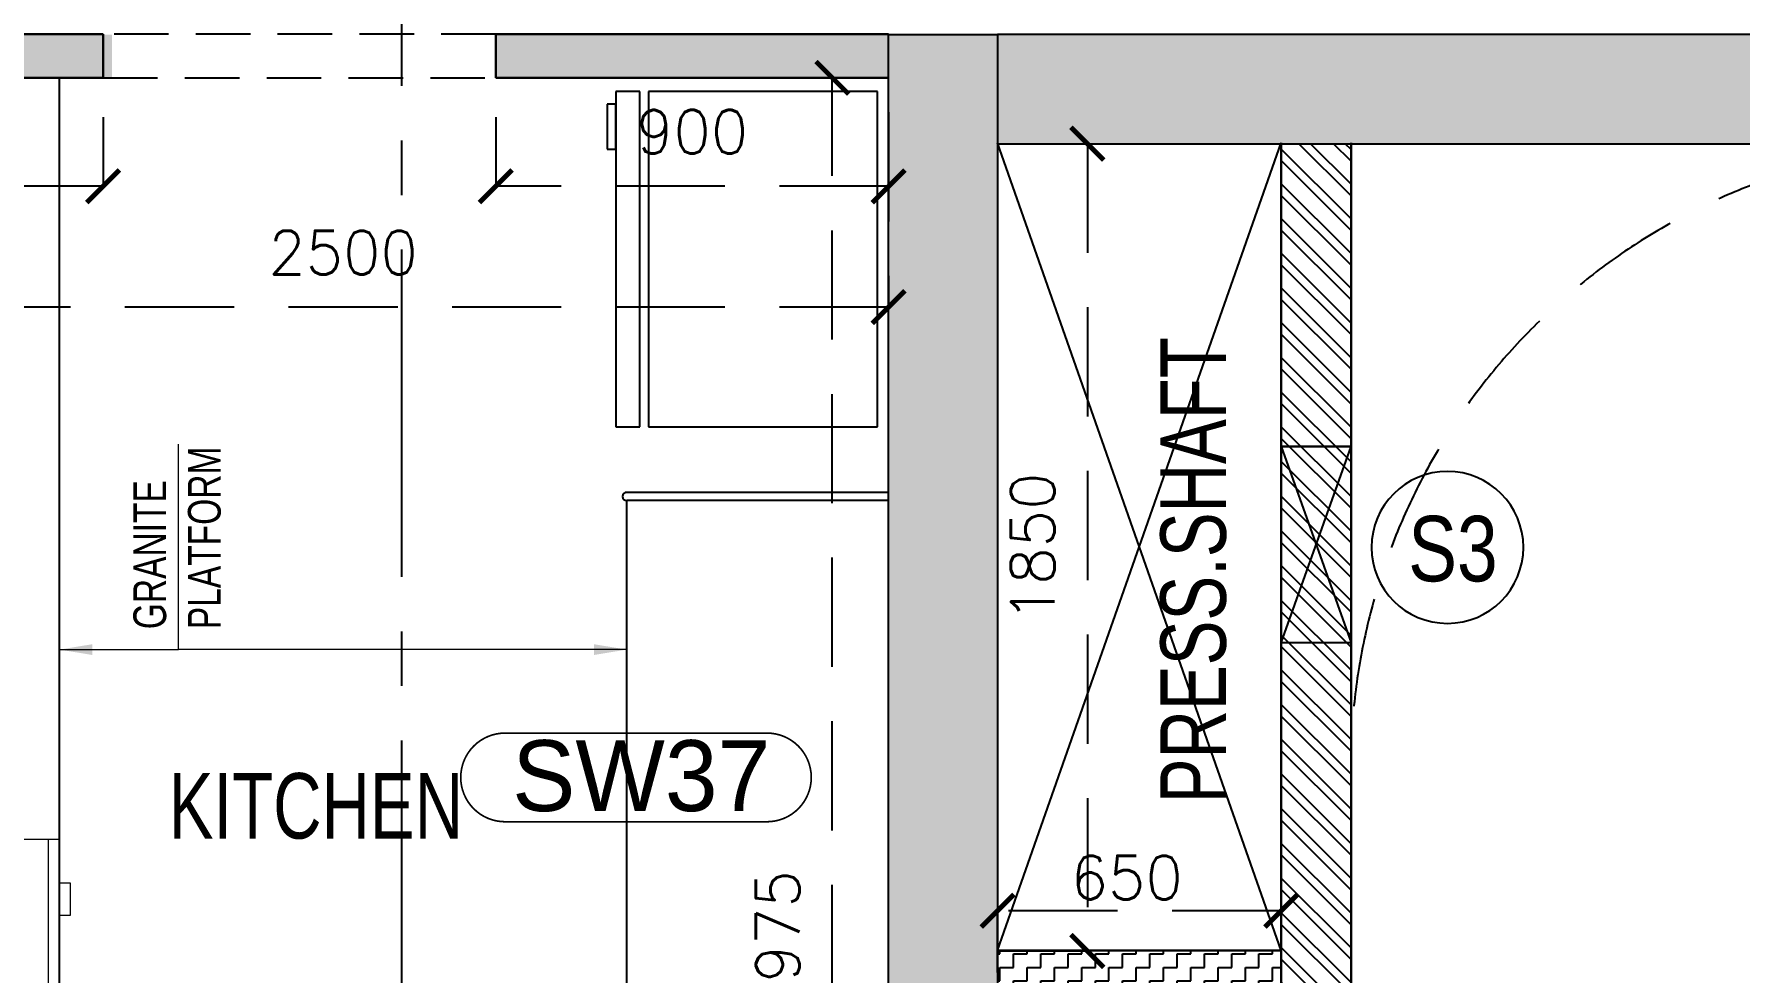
# Model space of a CAD drawing. Header units: millimetres. Extents: x 1124992 to 1258557, y -5767803 to -5695799.
# Drawn here: x 1194724 to 1198633, y -5717525 to -5715374 of the extents above; entities that cross this region are included whole.
import ezdxf
from ezdxf.enums import TextEntityAlignment as Align

# ---------------------------------------------------------------- set-up
doc = ezdxf.new("R2010")
doc.units = ezdxf.units.MM
doc.header["$LTSCALE"] = 1000
doc.header["$MEASUREMENT"] = 0
for name, pattern in [('$1$AUDIT_D_120904163729-0', [0]), ('$36$HIDDEN', [0.375, 0.25, -0.125]), ('3BHK-A$0$AUDIT_D_120904163729-0', [0]), ('3BHK-A$0$HIDDEN', [0.375, 0.25, -0.125]), ('AUDIT_D_120904163729-0', [0]), ('T8 - TYPICAL FLOOR CORE$0$AUDIT_D_120904163729-0', [0]), ('T8 - TYPICAL FLOOR CORE$0$HIDDEN', [0.375, 0.25, -0.125]), ('T8 - TYPICAL FLOOR CORE$0$T8 - TYPICAL FLOOR CORE$0$T10-TYPICAL FLOOR CORE$0$HIDDEN', [0.375, 0.25, -0.125]), ('T8(T9 IS SIMILAR) - DIMENSION & TEXTING$0$HIDDEN', [0.375, 0.25, -0.125]), ('T8_REFUGE COLUMNS$0$CENTER2', [1.125, 0.75, -0.125, 0.125, -0.125])]:
    doc.linetypes.add(name, pattern=pattern)
doc.layers.get('0').update_dxf_attribs({"linetype": 'AUDIT_D_120904163729-0'})
for name, color, linetype in [('$0$A-HATCH -160', 251, '$1$AUDIT_D_120904163729-0'), ('$21$A-DIMENSIONS', 2, '$36$HIDDEN'), ('3BHK-A$0$$0$a-KIT FIX', 251, 'Continuous'), ('3BHK-A$0$A-HATCH -160', 251, '3BHK-A$0$AUDIT_D_120904163729-0'), ('3BHK-A$0$CUT-OUT', 49, 'Continuous'), ('T8 - TYPICAL FLOOR CORE$0$A-DIMENSIONS', 2, 'T8 - TYPICAL FLOOR CORE$0$HIDDEN'), ('T8 - TYPICAL FLOOR CORE$0$A-HATCH -160', 251, 'T8 - TYPICAL FLOOR CORE$0$AUDIT_D_120904163729-0'), ('T8 - TYPICAL FLOOR CORE$0$HATCH', 8, 'Continuous'), ('T8 - TYPICAL FLOOR CORE$0$T8 - TYPICAL FLOOR CORE$0$CUT-OUT', 49, 'Continuous'), ('T8 - TYPICAL FLOOR CORE$0$T8 - TYPICAL FLOOR CORE$0$T10-TYPICAL FLOOR CORE$0$A-SLAB SUNK-AC LEDGES', 251, 'T8 - TYPICAL FLOOR CORE$0$T8 - TYPICAL FLOOR CORE$0$T10-TYPICAL FLOOR CORE$0$HIDDEN'), ('T8 - TYPICAL FLOOR CORE$1$a-window-no', 125, 'Continuous'), ('T8(T9 IS SIMILAR) - DIMENSION & TEXTING$0$A-DIMENSIONS', 2, 'T8(T9 IS SIMILAR) - DIMENSION & TEXTING$0$HIDDEN'), ('T8_REFUGE COLUMNS$0$A-CENTERLINE', 193, 'T8_REFUGE COLUMNS$0$CENTER2'), ('T8_REFUGE COLUMNS$0$A-RCC COLS', 3, 'Continuous'), ('T8_TYPICAL COLUMNS$0$A-RCC COLS', 3, 'Continuous')]:
    doc.layers.add(name, color=color, linetype=linetype)
for name, color, linetype, lineweight in [('3BHK-A$0$$1$a-TOI-fixtures', 251, 'Continuous', 0), ('3BHK-A$0$$1$A-WALL- 160', 6, 'Continuous', 30), ('T8 - TYPICAL FLOOR CORE$0$T8 - TYPICAL FLOOR CORE$0$A-WALL- 160', 6, 'Continuous', 30), ('T8 - TYPICAL FLOOR CORE$0$T8 - TYPICAL FLOOR CORE$0$D&W', 8, 'Continuous', 25), ('T8 - TYPICAL FLOOR CORE$0$T8 - TYPICAL FLOOR CORE$1$a-Text', 4, 'Continuous', 0), ('T8(T9 IS SIMILAR) - DIMENSION & TEXTING$0$a-Text', 4, 'Continuous', 0), ('T8(T9 IS SIMILAR) - DIMENSION & TEXTING$0$R0-18-10-2014-T1-1st Podium Floor Plan$0$Text', 2, 'Continuous', 0), ('T8(T9 IS SIMILAR)$0$D&W', 8, 'Continuous', 25), ('T8_REFUGE COLUMNS$0$A-COLUMN NO size reduce', 81, 'Continuous', 25)]:
    doc.layers.add(name, color=color, linetype=linetype, lineweight=lineweight)
doc.layers.add('T8_REFUGE COLUMNS$1$COL-HATCH', color=7, linetype='Continuous', lineweight=25, true_color=0xa3a3a3)
doc.styles.add('T8 - TYPICAL FLOOR CORE$0$Romans 1', font='romans.shx', dxfattribs={"height": 100})
doc.styles.add('T8 - TYPICAL FLOOR CORE$0$T8 - TYPICAL FLOOR CORE$1$ARIAL ARROW', font='swisscl.ttf')
doc.styles.add('T8 - TYPICAL FLOOR CORE$1$LODHA STANDERD', font='sanss___.ttf')
doc.styles.add('T8(T9 IS SIMILAR) - DIMENSION & TEXTING$0$ARIAL ARROW', font='swisscl.ttf')
doc.styles.add('T8(T9 IS SIMILAR) - DIMENSION & TEXTING$0$Romans 1', font='romans.shx', dxfattribs={"height": 100})
doc.styles.add('T8(T9 IS SIMILAR) - DIMENSION & TEXTING$0$Tahoma', font='tahoma.ttf')
doc.styles.add('T8_REFUGE COLUMNS$0$STANDARD', font='GOTHIC.TTF')
doc.dimstyles.new('T8 - TYPICAL FLOOR CORE$0$ALPINE S', dxfattribs={"dimscale": 0, "dimtxt": 100, "dimasz": 75, "dimexe": 0, "dimexo": 0, "dimgap": 75, "dimtad": 1, "dimdec": 0, "dimzin": 0, "dimdsep": 46, "dimtxsty": 'T8 - TYPICAL FLOOR CORE$0$Romans 1', "dimblk": 'T8 - TYPICAL FLOOR CORE$0$_ArchTick', "dimcen": 0.09, "dimclrd": 256, "dimclre": 256, "dimclrt": 7, "dimadec": 0, "dimazin": 0, "dimtfac": 1, "dimtdec": 0, "dimtofl": 0, "dimtmove": 1, "dimatfit": 0, "dimldrblk": 'T8 - TYPICAL FLOOR CORE$0$_Open90', "dimfxl": 1, "dimtolj": 1, "dimtzin": 0, "dimarcsym": 0})
doc.dimstyles.new('T8(T9 IS SIMILAR) - DIMENSION & TEXTING$0$ALPINE S', dxfattribs={"dimscale": 0, "dimtxt": 100, "dimasz": 75, "dimexe": 0, "dimexo": 0, "dimgap": 75, "dimtad": 1, "dimdec": 0, "dimzin": 0, "dimdsep": 46, "dimtxsty": 'T8(T9 IS SIMILAR) - DIMENSION & TEXTING$0$Romans 1', "dimblk": 'T8(T9 IS SIMILAR) - DIMENSION & TEXTING$0$_ArchTick', "dimcen": 0.09, "dimclrd": 256, "dimclre": 256, "dimclrt": 7, "dimadec": 0, "dimazin": 0, "dimtfac": 1, "dimtdec": 0, "dimtofl": 0, "dimtmove": 1, "dimatfit": 0, "dimldrblk": 'T8(T9 IS SIMILAR) - DIMENSION & TEXTING$0$_Open90', "dimfxl": 1, "dimtolj": 1, "dimtzin": 0, "dimarcsym": 0})
doc.dimstyles.new('T8(T9 IS SIMILAR) - DIMENSION & TEXTING$0$SAMATA STD', dxfattribs={"dimtxt": 100, "dimasz": 50, "dimexe": 50, "dimexo": 50, "dimgap": 10, "dimtad": 0, "dimdec": 0, "dimrnd": 5, "dimzin": 0, "dimdsep": 46, "dimtxsty": 'T8(T9 IS SIMILAR) - DIMENSION & TEXTING$0$Tahoma', "dimblk": 'T8(T9 IS SIMILAR) - DIMENSION & TEXTING$0$_Origin2', "dimcen": -50, "dimdle": 50, "dimclrd": 7, "dimclre": 7, "dimclrt": 7, "dimadec": 0, "dimazin": 0, "dimtfac": 1, "dimtdec": 0, "dimtmove": 1, "dimatfit": 3, "dimfxl": 150, "dimtfill": 1, "dimtolj": 1, "dimtzin": 0, "dimlwd": -1, "dimlwe": -1, "dimarcsym": 0})

# ---------------------------------------------------------------- blocks, each defined once
blk = doc.blocks.new('T8(T9 IS SIMILAR) - DIMENSION & TEXTING$0$_ArchTick')
at = {"color": 0, "linetype": 'ByBlock', "const_width": 0.15}
blk.add_lwpolyline([(-0.5, -0.5), (0.5, 0.5)], dxfattribs=at)
blk = doc.blocks.new('*D324')
at = {"layer": 'T8(T9 IS SIMILAR) - DIMENSION & TEXTING$0$A-DIMENSIONS', "linetype": 'T8(T9 IS SIMILAR) - DIMENSION & TEXTING$0$HIDDEN', "lineweight": -2, "transparency": 16777216}
for p, q in [((1195782.1, -5715564.3), (1195782.1, -5715722.6)), ((1196682.3, -5715564.3), (1196682.3, -5715722.6))]:
    blk.add_line(p, q, dxfattribs=at)
at = {"layer": 'T8(T9 IS SIMILAR) - DIMENSION & TEXTING$0$A-DIMENSIONS', "lineweight": -2, "transparency": 16777216}
blk.add_line((1196682.3, -5715722.6), (1195782.1, -5715722.6), dxfattribs=at)
at = {"layer": 'T8(T9 IS SIMILAR) - DIMENSION & TEXTING$0$A-DIMENSIONS', "linetype": 'ByBlock', "lineweight": -2, "transparency": 16777216, "xscale": 75, "yscale": 75, "zscale": 75, "rotation": 180}
blk.add_blockref('T8(T9 IS SIMILAR) - DIMENSION & TEXTING$0$_ArchTick', (1195782.1, -5715722.6), dxfattribs=at)
at = {"layer": 'T8(T9 IS SIMILAR) - DIMENSION & TEXTING$0$A-DIMENSIONS', "linetype": 'ByBlock', "lineweight": -2, "transparency": 16777216, "xscale": 75, "yscale": 75, "zscale": 75}
blk.add_blockref('T8(T9 IS SIMILAR) - DIMENSION & TEXTING$0$_ArchTick', (1196682.3, -5715722.6), dxfattribs=at)
at = {"layer": 'T8(T9 IS SIMILAR) - DIMENSION & TEXTING$0$A-DIMENSIONS', "color": 7, "linetype": 'ByBlock', "transparency": 16777216, "insert": (1196232.2, -5715597.6), "char_height": 100, "attachment_point": 5, "style": 'T8(T9 IS SIMILAR) - DIMENSION & TEXTING$0$Romans 1'}
blk.add_mtext('\\A1;900', dxfattribs=at)
blk = doc.blocks.new('T8(T9 IS SIMILAR) - DIMENSION & TEXTING$0$_Open90')
at = {"color": 0, "linetype": 'ByBlock', "lineweight": -2}
for p, q in [((0, 0), (-1, 0)), ((-0.5, 0.5), (0, 0)), ((0, 0), (-0.5, -0.5))]:
    blk.add_line(p, q, dxfattribs=at)
blk = doc.blocks.new('*D325')
at = {"layer": 'T8(T9 IS SIMILAR) - DIMENSION & TEXTING$0$A-DIMENSIONS', "linetype": 'T8(T9 IS SIMILAR) - DIMENSION & TEXTING$0$HIDDEN', "lineweight": -2, "transparency": 16777216}
for p, q in [((1194182.2, -5715564.4), (1194182.2, -5715722.6)), ((1194882.1, -5715564.5), (1194882.1, -5715722.6))]:
    blk.add_line(p, q, dxfattribs=at)
at = {"layer": 'T8(T9 IS SIMILAR) - DIMENSION & TEXTING$0$A-DIMENSIONS', "lineweight": -2, "transparency": 16777216}
blk.add_line((1194882.1, -5715722.6), (1194182.2, -5715722.6), dxfattribs=at)
at = {"layer": 'T8(T9 IS SIMILAR) - DIMENSION & TEXTING$0$A-DIMENSIONS', "linetype": 'ByBlock', "lineweight": -2, "transparency": 16777216, "xscale": 75, "yscale": 75, "zscale": 75, "rotation": 180}
blk.add_blockref('T8(T9 IS SIMILAR) - DIMENSION & TEXTING$0$_ArchTick', (1194182.2, -5715722.6), dxfattribs=at)
at = {"layer": 'T8(T9 IS SIMILAR) - DIMENSION & TEXTING$0$A-DIMENSIONS', "linetype": 'ByBlock', "lineweight": -2, "transparency": 16777216, "xscale": 75, "yscale": 75, "zscale": 75}
blk.add_blockref('T8(T9 IS SIMILAR) - DIMENSION & TEXTING$0$_ArchTick', (1194882.1, -5715722.6), dxfattribs=at)
at = {"layer": 'T8(T9 IS SIMILAR) - DIMENSION & TEXTING$0$A-DIMENSIONS', "color": 7, "linetype": 'ByBlock', "transparency": 16777216, "insert": (1194532.1, -5715597.6), "char_height": 100, "attachment_point": 5, "style": 'T8(T9 IS SIMILAR) - DIMENSION & TEXTING$0$Romans 1'}
blk.add_mtext('\\A1;700', dxfattribs=at)
blk = doc.blocks.new('*D326')
at = {"layer": 'T8(T9 IS SIMILAR) - DIMENSION & TEXTING$0$A-DIMENSIONS', "linetype": 'T8(T9 IS SIMILAR) - DIMENSION & TEXTING$0$HIDDEN', "lineweight": -2, "transparency": 16777216}
for p, q in [((1196331.5, -5715473.9), (1196553.4, -5715473.9)), ((1196332.4, -5719448.6), (1196553.4, -5719448.6))]:
    blk.add_line(p, q, dxfattribs=at)
at = {"layer": 'T8(T9 IS SIMILAR) - DIMENSION & TEXTING$0$A-DIMENSIONS', "lineweight": -2, "transparency": 16777216}
blk.add_line((1196553.4, -5719448.6), (1196553.4, -5715473.9), dxfattribs=at)
at = {"layer": 'T8(T9 IS SIMILAR) - DIMENSION & TEXTING$0$A-DIMENSIONS', "linetype": 'ByBlock', "lineweight": -2, "transparency": 16777216, "xscale": 75, "yscale": 75, "zscale": 75}
for p, rotation in [((1196553.4, -5715473.9), 90), ((1196553.4, -5719448.6), 270)]:
    blk.add_blockref('T8(T9 IS SIMILAR) - DIMENSION & TEXTING$0$_ArchTick', p, dxfattribs=dict(at, rotation=rotation))
at = {"layer": 'T8(T9 IS SIMILAR) - DIMENSION & TEXTING$0$A-DIMENSIONS', "color": 7, "linetype": 'ByBlock', "transparency": 16777216, "insert": (1196428.4, -5717461.2), "char_height": 100, "attachment_point": 5, "rotation": 90, "style": 'T8(T9 IS SIMILAR) - DIMENSION & TEXTING$0$Romans 1'}
blk.add_mtext('\\A1;3975', dxfattribs=at)
blk = doc.blocks.new('*D293')
at = {"layer": 'T8(T9 IS SIMILAR) - DIMENSION & TEXTING$0$A-DIMENSIONS', "linetype": 'T8(T9 IS SIMILAR) - DIMENSION & TEXTING$0$HIDDEN', "lineweight": -2, "transparency": 16777216}
for p, q in [((1194182.2, -5715553), (1194182.2, -5715999.4)), ((1196682.3, -5715552.9), (1196682.3, -5715999.4))]:
    blk.add_line(p, q, dxfattribs=at)
at = {"layer": 'T8(T9 IS SIMILAR) - DIMENSION & TEXTING$0$A-DIMENSIONS', "lineweight": -2, "transparency": 16777216}
blk.add_line((1196682.3, -5715999.4), (1194182.2, -5715999.4), dxfattribs=at)
at = {"layer": 'T8(T9 IS SIMILAR) - DIMENSION & TEXTING$0$A-DIMENSIONS', "linetype": 'ByBlock', "lineweight": -2, "transparency": 16777216, "xscale": 75, "yscale": 75, "zscale": 75, "rotation": 180}
blk.add_blockref('T8(T9 IS SIMILAR) - DIMENSION & TEXTING$0$_ArchTick', (1194182.2, -5715999.4), dxfattribs=at)
at = {"layer": 'T8(T9 IS SIMILAR) - DIMENSION & TEXTING$0$A-DIMENSIONS', "linetype": 'ByBlock', "lineweight": -2, "transparency": 16777216, "xscale": 75, "yscale": 75, "zscale": 75}
blk.add_blockref('T8(T9 IS SIMILAR) - DIMENSION & TEXTING$0$_ArchTick', (1196682.3, -5715999.4), dxfattribs=at)
at = {"layer": 'T8(T9 IS SIMILAR) - DIMENSION & TEXTING$0$A-DIMENSIONS', "color": 7, "linetype": 'ByBlock', "transparency": 16777216, "insert": (1195432.2, -5715874.4), "char_height": 100, "attachment_point": 5, "style": 'T8(T9 IS SIMILAR) - DIMENSION & TEXTING$0$Romans 1'}
blk.add_mtext('\\A1;2500', dxfattribs=at)
blk = doc.blocks.new('T8(T9 IS SIMILAR) - DIMENSION & TEXTING$0$_Origin2')
at = {"color": 0, "linetype": 'ByBlock', "lineweight": -2}
blk.add_line((-0.5, 0), (-1, 0), dxfattribs=at)
for radius in [0.5, 0.25]:
    blk.add_circle((0, 0), radius, dxfattribs=at)
blk = doc.blocks.new('T8_REFUGE COLUMNS')
at = {"layer": 'T8_REFUGE COLUMNS$1$COL-HATCH', "linetype": 'ByBlock'}
h = blk.add_hatch(color=256, dxfattribs=at)
h.dxf.hatch_style = 1
h.paths.add_polyline_path([(1196682.1, -5715374.9), (1196932.1, -5715374.9), (1196932.1, -5719609.9), (1196682.1, -5719609.9)])
h = blk.add_hatch(color=256, dxfattribs=at)
h.dxf.hatch_style = 1
h.paths.add_polyline_path([(1196932.1, -5715624.9), (1203832.1, -5715624.9), (1203832.1, -5715374.9), (1196932.1, -5715374.9)])
at = {"layer": 'T8_REFUGE COLUMNS$0$A-CENTERLINE'}
blk.add_line((1195567.1, -5727867.6), (1195567.1, -5698299.6), dxfattribs=at)
at = {"layer": 'T8_REFUGE COLUMNS$0$A-COLUMN NO size reduce', "linetype": 'ByBlock', "const_width": 3.9}
blk.add_lwpolyline([(1195803.4, -5717178.8, -1), (1195803.4, -5716975.6), (1196403.6, -5716975.6, -1), (1196403.6, -5717178.8)], format="xyb", close=True, dxfattribs=at)
at = {"layer": 'T8_REFUGE COLUMNS$0$A-RCC COLS', "linetype": 'ByBlock'}
for points in [[(1196682.1, -5715374.9), (1196932.1, -5715374.9), (1196932.1, -5719609.9), (1196682.1, -5719609.9)], [(1196932.1, -5715624.9), (1203832.1, -5715624.9), (1203832.1, -5715374.9), (1196932.1, -5715374.9)]]:
    blk.add_lwpolyline(points, close=True, dxfattribs=at)
at = {"layer": 'T8_REFUGE COLUMNS$0$A-COLUMN NO size reduce', "linetype": 'ByBlock', "insert": (1195819.6, -5716991.9), "char_height": 162.5, "attachment_point": 1, "style": 'T8_REFUGE COLUMNS$0$STANDARD'}
blk.add_mtext_dynamic_manual_height_columns('SW37', width=444.685, gutter_width=500, heights=[0], dxfattribs=at)
blk = doc.blocks.new('T8_TYPICAL COLUMNS')
at = {"layer": 'T8_TYPICAL COLUMNS$0$A-RCC COLS', "linetype": 'ByBlock'}
blk.add_blockref('T8_REFUGE COLUMNS', (0, 0), dxfattribs=at)
blk = doc.blocks.new('3BHK-A$0$$0$RANGE-flat-1')
at = {"layer": '3BHK-A$0$$1$a-TOI-fixtures'}
for p, q in [((-575, -600), (-575, 0)), ((-600, -100), (-625, -100)), ((-625, -100), (-625, -175)), ((-450, -150), (-502.8, -97.2)), ((-400, -150), (-347.2, -97.2)), ((-175, -150), (-227.8, -97.2)), ((-125, -150), (-72.2, -97.2)), ((-625, -175), (-600, -175)), ((-450, -200), (-502.8, -252.8)), ((-400, -200), (-347.2, -252.8)), ((-175, -200), (-227.8, -252.8)), ((-125, -200), (-72.2, -252.8)), ((-450, -400), (-502.8, -347.2)), ((-400, -400), (-347.2, -347.2)), ((-175, -400), (-227.8, -347.2)), ((-125, -400), (-72.2, -347.2)), ((-625, -425), (-600, -425)), ((-625, -500), (-625, -425)), ((-450, -450), (-502.8, -502.8)), ((-400, -450), (-347.2, -502.8)), ((-175, -450), (-227.8, -502.8)), ((-125, -450), (-72.2, -502.8)), ((-600, -500), (-625, -500))]:
    blk.add_line(p, q, dxfattribs=at)
blk.add_lwpolyline([(-600, -600), (0, -600), (0, 0), (-600, 0)], close=True, dxfattribs=at)
for centre, radius in [((-425, -175), 90), ((-150, -175), 90), ((-425, -175), 55), ((-150, -175), 55), ((-425, -425), 90), ((-150, -425), 90), ((-425, -425), 55), ((-150, -425), 55)]:
    blk.add_circle(centre, radius, dxfattribs=at)
blk = doc.blocks.new('3BHK-A')
at = {"layer": '3BHK-A$0$A-HATCH -160', "linetype": 'ByBlock'}
h = blk.add_hatch(dxfattribs=at)
h.set_pattern_fill('ZIGZAG', color=256, scale=250)
h.set_pattern_definition([(9e-15, (1e-08, 0), (31.25, 31.25), [31.25, -31.25]), (90, (31.25, 0), (-31.25, 31.25), [31.25, -31.25])])
h.paths.add_polyline_path([(1185182.8, -5714749.5), (1186532.7, -5714749.5), (1186532.7, -5714149.5), (1186632.7, -5714149.5), (1186632.7, -5714749.5), (1188712.7, -5714749.5), (1188712.7, -5714049.5), (1189032.5, -5714049.5), (1189032.5, -5714149.5), (1188812.7, -5714149.5), (1188812.7, -5715449.5), (1189032.5, -5715449.5), (1189032.5, -5715549.5), (1188712.7, -5715549.5), (1188712.7, -5714849.5), (1186632.7, -5714849.5), (1186632.7, -5715664.5), (1186532.7, -5715664.5), (1186532.7, -5714849.5), (1185182.8, -5714849.5)])
h.paths.add_polyline_path([(1185182.8, -5713249.5), (1185782.7, -5713249.5), (1185782.7, -5713149.5), (1185182.8, -5713149.5)])
h.paths.add_polyline_path([(1186532.7, -5710699.5), (1186632.7, -5710699.5), (1186632.7, -5713249.5), (1186532.7, -5713249.5)])
h.paths.add_polyline_path([(1186532.7, -5717399.5), (1186632.7, -5717399.5), (1186632.7, -5716414.5), (1186532.7, -5716414.5)])
h.paths.add_polyline_path([(1194902.2, -5715375), (1194082.3, -5715375), (1194082.3, -5715475), (1194902.2, -5715475)])
h.paths.add_polyline_path([(1195782.2, -5715375), (1196682.2, -5715375), (1196682.2, -5715475), (1195782.2, -5715475)])
h.paths.add_polyline_path([(1194132.5, -5714149.9), (1196532.4, -5714149.9), (1196532.4, -5714049.9), (1194132.5, -5714049.9)])
h.paths.add_polyline_path([(1197432.4, -5711800.2), (1197532.4, -5711800.2), (1197532.4, -5714149.9), (1197432.4, -5714149.9)])
h.paths.add_polyline_path([(1198282.4, -5714149.9), (1198958.7, -5714149.9), (1198958.7, -5714049.9), (1198282.4, -5714049.9)])
h.paths.add_polyline_path([(1196871.9, -5720208.6), (1196082.2, -5720209.7), (1196082.3, -5720109.7), (1196082.2, -5720109.7), (1196182.2, -5720109.7), (1196871.9, -5720108.6)])
h.paths.add_polyline_path([(1193397.2, -5709939.9), (1193882.3, -5709939.6), (1193882.3, -5710040.1), (1193397.3, -5710040.1)])
h.paths.add_polyline_path([(1186632.7, -5708554.7), (1187192.3, -5708554.8), (1187192.3, -5708654.7), (1186632.7, -5708654.7)])
h.paths.add_polyline_path([(1194182.3, -5715724), (1194082.3, -5715724), (1194082.3, -5715474), (1194182.3, -5715474)])
at = {"layer": '3BHK-A$0$$0$a-KIT FIX', "color": 1}
for p, q in [((1194782.3, -5719448.6, 0), (1194782.3, -5715474, 0)), ((1196682.3, -5716423.9, 0), (1196082.2, -5716423.9, 0)), ((1196082.3, -5718598.7, 0), (1196082.2, -5716442.9, 0)), ((1196682.3, -5716442.9, 0), (1196082.2, -5716442.9, 0))]:
    blk.add_line(p, q, dxfattribs=at)
at = {"layer": '3BHK-A$0$$0$a-KIT FIX'}
for p, q in [((1196057.4, -5715505.4, 0), (1196057.4, -5716273.9, 0)), ((1196112.4, -5715505.4, 0), (1196057.4, -5715505.4, 0)), ((1196112.4, -5716273.9, 0), (1196112.4, -5715505.4, 0)), ((1196656.8, -5715505.4, 0), (1196132.3, -5715505.4, 0)), ((1196132.3, -5715505.4, 0), (1196132.3, -5716273.9, 0)), ((1196656.8, -5716273.9, 0), (1196656.8, -5715505.4, 0)), ((1196057.4, -5715534.1, 0), (1196037.7, -5715534.1, 0)), ((1196037.7, -5715534.1, 0), (1196037.7, -5715637.5, 0)), ((1196057.4, -5715637.5, 0), (1196057.4, -5715534.1, 0)), ((1196037.7, -5715637.5, 0), (1196057.4, -5715637.5, 0)), ((1196057.4, -5716273.9, 0), (1196112.4, -5716273.9, 0)), ((1196132.3, -5716273.9, 0), (1196656.8, -5716273.9, 0))]:
    blk.add_line(p, q, dxfattribs=at)
at = {"layer": '3BHK-A$0$$0$a-KIT FIX', "color": 1}
blk.add_arc((1196082.2, -5716433.4, 0), 9.5, 90, 270, dxfattribs=at)
at = {"layer": '3BHK-A$0$$1$A-WALL- 160', "linetype": 'ByBlock'}
for p, q in [((1194882.2, -5715374, 0), (1194082.3, -5715374, 0)), ((1194882.2, -5715474, 0), (1194882.2, -5715374, 0)), ((1195782.2, -5715474, 0), (1195782.2, -5715374, 0)), ((1195782.2, -5715374, 0), (1196682.2, -5715374, 0)), ((1194882.2, -5715474, 0), (1194082.3, -5715474, 0)), ((1195782.2, -5715474, 0), (1196682.2, -5715474, 0))]:
    blk.add_line(p, q, dxfattribs=at)
at = {"layer": '3BHK-A$0$CUT-OUT', "linetype": '3BHK-A$0$HIDDEN', "ltscale": 0.5, "elevation": 0}
blk.add_lwpolyline([(1195782.2, -5715474), (1195782.2, -5715374), (1194882.2, -5715374), (1194882.2, -5715474)], close=True, dxfattribs=at)
at = {"layer": '3BHK-A$0$$0$a-KIT FIX', "extrusion": (0, 0, -1), "zscale": -0.9999999999999998}
blk.add_blockref('3BHK-A$0$$0$RANGE-flat-1', (-1194181.9, -5717218.8, 0), dxfattribs=at)
blk = doc.blocks.new('T8 - TYPICAL FLOOR CORE$0$_ArchTick')
at = {"color": 0, "linetype": 'ByBlock', "const_width": 0.15}
blk.add_lwpolyline([(-0.5, -0.5), (0.5, 0.5)], dxfattribs=at)
blk = doc.blocks.new('*D790')
at = {"layer": 'T8 - TYPICAL FLOOR CORE$0$A-DIMENSIONS', "linetype": 'T8 - TYPICAL FLOOR CORE$0$HIDDEN', "lineweight": -2, "transparency": 16777216}
for p, q in [((1196932.3, -5717523.9), (1196932.3, -5717382.8)), ((1197582.2, -5717523.9), (1197582.2, -5717382.8))]:
    blk.add_line(p, q, dxfattribs=at)
at = {"layer": 'T8 - TYPICAL FLOOR CORE$0$A-DIMENSIONS', "lineweight": -2, "transparency": 16777216}
blk.add_line((1197582.2, -5717382.8), (1196932.3, -5717382.8), dxfattribs=at)
at = {"layer": 'T8 - TYPICAL FLOOR CORE$0$A-DIMENSIONS', "linetype": 'ByBlock', "lineweight": -2, "transparency": 16777216, "xscale": 75, "yscale": 75, "zscale": 75, "rotation": 180}
blk.add_blockref('T8 - TYPICAL FLOOR CORE$0$_ArchTick', (1196932.3, -5717382.8), dxfattribs=at)
at = {"layer": 'T8 - TYPICAL FLOOR CORE$0$A-DIMENSIONS', "linetype": 'ByBlock', "lineweight": -2, "transparency": 16777216, "xscale": 75, "yscale": 75, "zscale": 75}
blk.add_blockref('T8 - TYPICAL FLOOR CORE$0$_ArchTick', (1197582.2, -5717382.8), dxfattribs=at)
at = {"layer": 'T8 - TYPICAL FLOOR CORE$0$A-DIMENSIONS', "color": 7, "linetype": 'ByBlock', "transparency": 16777216, "insert": (1197228.2, -5717306.7), "char_height": 100, "attachment_point": 5, "style": 'T8 - TYPICAL FLOOR CORE$0$Romans 1'}
blk.add_mtext('\\A1;650', dxfattribs=at)
blk = doc.blocks.new('T8 - TYPICAL FLOOR CORE$0$_Open90')
at = {"color": 0, "linetype": 'ByBlock', "lineweight": -2}
for p, q in [((0, 0), (-1, 0)), ((-0.5, 0.5), (0, 0)), ((0, 0), (-0.5, -0.5))]:
    blk.add_line(p, q, dxfattribs=at)
blk = doc.blocks.new('T8 - TYPICAL FLOOR CORE$1$WINDOW TAG')
at = {"layer": 'T8 - TYPICAL FLOOR CORE$1$a-window-no'}
blk.add_circle((0, 0), 174.1, dxfattribs=at)
at = {"layer": 'T8 - TYPICAL FLOOR CORE$1$a-window-no', "style": 'T8 - TYPICAL FLOOR CORE$1$LODHA STANDERD'}
blk.add_attdef('WINDOW', text='', height=150, dxfattribs=at).set_placement((11.3, 2.8), align=Align.MIDDLE_CENTER)
blk = doc.blocks.new('*D816')
at = {"layer": 'T8 - TYPICAL FLOOR CORE$0$A-DIMENSIONS', "linetype": 'T8 - TYPICAL FLOOR CORE$0$HIDDEN', "lineweight": -2, "transparency": 16777216}
for p, q in [((1196933, -5715624.9), (1197137.9, -5715624.9)), ((1196933, -5717474.9), (1197137.9, -5717474.9))]:
    blk.add_line(p, q, dxfattribs=at)
at = {"layer": 'T8 - TYPICAL FLOOR CORE$0$A-DIMENSIONS', "lineweight": -2, "transparency": 16777216}
blk.add_line((1197137.9, -5715624.9), (1197137.9, -5717474.9), dxfattribs=at)
at = {"layer": 'T8 - TYPICAL FLOOR CORE$0$A-DIMENSIONS', "linetype": 'ByBlock', "lineweight": -2, "transparency": 16777216, "xscale": 75, "yscale": 75, "zscale": 75}
for p, rotation in [((1197137.9, -5715624.9), 90), ((1197137.9, -5717474.9), 270)]:
    blk.add_blockref('T8 - TYPICAL FLOOR CORE$0$_ArchTick', p, dxfattribs=dict(at, rotation=rotation))
at = {"layer": 'T8 - TYPICAL FLOOR CORE$0$A-DIMENSIONS', "color": 7, "linetype": 'ByBlock', "transparency": 16777216, "insert": (1197012.9, -5716549.9), "char_height": 100, "attachment_point": 5, "rotation": 90, "style": 'T8 - TYPICAL FLOOR CORE$0$Romans 1'}
blk.add_mtext('\\A1;1850', dxfattribs=at)
blk = doc.blocks.new('T8(T9 IS SIMILAR) - DIMENSION & TEXTING')
at = {"layer": 'T8(T9 IS SIMILAR) - DIMENSION & TEXTING$0$a-Text', "style": 'T8(T9 IS SIMILAR) - DIMENSION & TEXTING$0$ARIAL ARROW'}
blk.add_text('KITCHEN', height=150, dxfattribs=at).set_placement((1195032.6, -5717217.3))
at = {"layer": 'T8(T9 IS SIMILAR) - DIMENSION & TEXTING$0$R0-18-10-2014-T1-1st Podium Floor Plan$0$Text', "insert": (1195152.7, -5716737.6, 0.6), "char_height": 75, "width": 587.053, "attachment_point": 7, "rotation": 90, "style": 'T8(T9 IS SIMILAR) - DIMENSION & TEXTING$0$ARIAL ARROW'}
blk.add_mtext('GRANITE PLATFORM', dxfattribs=at)
at = {"layer": 'T8(T9 IS SIMILAR) - DIMENSION & TEXTING$0$A-DIMENSIONS', "linetype": 'ByBlock'}
for base, p1, p2, angle, picture, middle in [((1196553.4, -5715473.9), (1196332.4, -5719448.6), (1196331.5, -5715473.9), 270, '*D326', (1196428.4, -5717461.2)), ((1194182.2, -5715722.6), (1194882.1, -5715564.5, 0.5), (1194182.2, -5715564.4, 0.5), 180, '*D325', (1194532.1, -5715597.6)), ((1194182.2, -5715999.4), (1196682.3, -5715552.9), (1194182.2, -5715553), 180, '*D293', (1195432.2, -5715874.4)), ((1195782.1, -5715722.6), (1196682.3, -5715564.3, 0.6), (1195782.1, -5715564.3, 0.5), 180, '*D324', (1196232.2, -5715597.6))]:
    dim = blk.add_linear_dim(base=base, p1=p1, p2=p2, angle=angle, dimstyle='T8(T9 IS SIMILAR) - DIMENSION & TEXTING$0$ALPINE S', override={"dimscale": 1, "dimfxl": 5, "dimarcsym": 1}, dxfattribs=at)
    dim.commit()
    dim.dimension.update_dxf_attribs({"geometry": picture, "text_midpoint": middle})
at = {"layer": 'T8(T9 IS SIMILAR) - DIMENSION & TEXTING$0$R0-18-10-2014-T1-1st Podium Floor Plan$0$Text'}
for points in [[(1194782.3, -5716784.3, 0), (1195055.3, -5716784.3, 0), (1195055.2, -5716330, 0)], [(1196082.2, -5716784.3, 0), (1195055.3, -5716784.3, 0), (1195055.3, -5716313.2, 0)]]:
    blk.add_leader(points, dimstyle='T8(T9 IS SIMILAR) - DIMENSION & TEXTING$0$SAMATA STD', override={"dimasz": 75, "dimclrd": 2, "dimfxlon": 1, "dimarcsym": 1}, dxfattribs=at)
blk = doc.blocks.new('T8 - TYPICAL FLOOR CORE')
at = {"layer": 'T8 - TYPICAL FLOOR CORE$0$A-HATCH -160', "linetype": 'ByBlock'}
h = blk.add_hatch(dxfattribs=at)
h.set_pattern_fill('ZIGZAG', color=256, scale=250)
h.set_pattern_definition([(9e-15, (5e-08, 50), (31.25, 31.25), [31.25, -31.25]), (90, (31.25, 50), (-31.25, 31.25), [31.25, -31.25])])
h.paths.add_polyline_path([(1196932.3, -5717473.9), (1197582.2, -5717473.9), (1197582.2, -5717573.9), (1196932.3, -5717573.9)])
at = {"layer": 'T8 - TYPICAL FLOOR CORE$0$T8 - TYPICAL FLOOR CORE$0$T10-TYPICAL FLOOR CORE$0$A-SLAB SUNK-AC LEDGES', "linetype": 'ByBlock'}
h = blk.add_hatch(dxfattribs=at)
h.set_pattern_fill('ANSI32', color=256, scale=150)
h.set_pattern_definition([(135, (1196133.07, -5692975.044), (-39.77476, -39.77476), []), (135, (1196133.07, -5692948.53), (-39.77476, -39.77476), [])])
h.paths.add_polyline_path([(1197742.2, -5717573.9), (1197742.2, -5715624.9), (1197582.2, -5715624.9), (1197582.2, -5717573.9)])
h.paths.add_polyline_path([(1197742.2, -5717573.9), (1197582.2, -5717573.9), (1197582.2, -5717573.9), (1197742.2, -5717573.9)])
h.paths.add_polyline_path([(1197582.2, -5717573.9), (1197742.2, -5717573.9), (1197742.2, -5717573.9), (1197582.2, -5717573.9)])
h.paths.add_polyline_path([(1197700.4, -5717573.9), (1197742.2, -5717573.9)], flags=16)
at = {"layer": 'T8 - TYPICAL FLOOR CORE$0$HATCH', "linetype": 'T8 - TYPICAL FLOOR CORE$0$HIDDEN'}
blk.add_arc((1199173.5, -5717056.6), 1431.8, 89.2505, 181.4912, dxfattribs=at)
at = {"layer": 'T8 - TYPICAL FLOOR CORE$0$T8 - TYPICAL FLOOR CORE$0$A-WALL- 160', "linetype": 'ByBlock'}
for p, q in [((1197582.2, -5717723.9), (1197582.2, -5715623.1)), ((1197742.2, -5717723.9), (1197742.2, -5715623.1)), ((1197582.2, -5717473.9), (1196932.3, -5717473.9)), ((1197582.2, -5717473.9), (1196932.3, -5717473.9))]:
    blk.add_line(p, q, dxfattribs=at)
at = {"layer": 'T8 - TYPICAL FLOOR CORE$0$T8 - TYPICAL FLOOR CORE$0$CUT-OUT'}
for p, q in [((1197582.2, -5717473.9), (1196932.3, -5715623.1)), ((1196932.3, -5717473.9), (1197582.2, -5715623.1))]:
    blk.add_line(p, q, dxfattribs=at)
at = {"layer": 'T8 - TYPICAL FLOOR CORE$0$T8 - TYPICAL FLOOR CORE$0$D&W', "linetype": 'ByBlock'}
for points in [[(1197582.2, -5716318.5), (1197742.2, -5716318.5), (1197742.2, -5716768.5), (1197582.2, -5716768.5)], [(1197582.2, -5716768.5), (1197742.2, -5716318.5), (1197582.2, -5716318.5), (1197742.2, -5716768.5)]]:
    blk.add_lwpolyline(points, close=True, dxfattribs=at)
at = {"layer": 'T8 - TYPICAL FLOOR CORE$1$a-window-no'}
ref = blk.add_blockref('T8 - TYPICAL FLOOR CORE$1$WINDOW TAG', (1197963.2, -5716550.1), dxfattribs=dict(at, xscale=-1, rotation=180))
ref.add_attrib('WINDOW', 'S3', dxfattribs={"height": 150, "style": 'T8 - TYPICAL FLOOR CORE$1$LODHA STANDERD', "width": 0.8}).set_placement((1197975.8, -5716552.9), align=Align.MIDDLE_CENTER)
at = {"layer": 'T8 - TYPICAL FLOOR CORE$0$T8 - TYPICAL FLOOR CORE$1$a-Text', "linetype": 'ByBlock', "insert": (1197457.5, -5716068.5, 0.4), "char_height": 150, "width": 871.633, "attachment_point": 9, "rotation": 90, "style": 'T8 - TYPICAL FLOOR CORE$0$T8 - TYPICAL FLOOR CORE$1$ARIAL ARROW'}
blk.add_mtext('PRESS.SHAFT', dxfattribs=at)
at = {"layer": 'T8 - TYPICAL FLOOR CORE$0$A-DIMENSIONS', "linetype": 'ByBlock'}
dim = blk.add_linear_dim(base=(1197137.9, -5717474.9), p1=(1196933, -5715624.9), p2=(1196933, -5717474.9), angle=90, dimstyle='T8 - TYPICAL FLOOR CORE$0$ALPINE S', override={"dimscale": 1, "dimtxt": 200, "dimfxl": 5, "dimarcsym": 1}, dxfattribs=at)
dim.commit()
dim.dimension.update_dxf_attribs({"geometry": '*D816', "text_midpoint": (1197012.9, -5716549.9)})
dim = blk.add_linear_dim(base=(1196932.3, -5717382.8), p1=(1197582.2, -5717523.9), p2=(1196932.3, -5717523.9), dimstyle='T8 - TYPICAL FLOOR CORE$0$ALPINE S', override={"dimscale": 1, "dimtxt": 200, "dimfxl": 5, "dimarcsym": 1}, dxfattribs=at)
dim.commit()
dim.dimension.update_dxf_attribs({"geometry": '*D790', "text_midpoint": (1197228.2, -5717431.7), "dimtype": 128})
blk = doc.blocks.new('T8(T9 IS SIMILAR)')
at = {"layer": 'T8(T9 IS SIMILAR)$0$D&W', "linetype": 'ByBlock'}
blk.add_blockref('3BHK-A', (0, 0), dxfattribs=at)
blk.add_blockref('T8 - TYPICAL FLOOR CORE', (0, 0), dxfattribs=at)
blk.add_blockref('T8_TYPICAL COLUMNS', (0, 0), dxfattribs=at)

msp = doc.modelspace()

# ---------------------------------------------------------------- block references
at = {"layer": '$21$A-DIMENSIONS', "linetype": 'ByBlock'}
msp.add_blockref('T8(T9 IS SIMILAR)', (0, 0), dxfattribs=at)

# ---------------------------------------------------------------- next in the draw order: block references
at = {"layer": '$0$A-HATCH -160', "linetype": 'ByBlock'}
msp.add_blockref('T8(T9 IS SIMILAR) - DIMENSION & TEXTING', (0, 0), dxfattribs=at)

doc.saveas('drawing.dxf')
